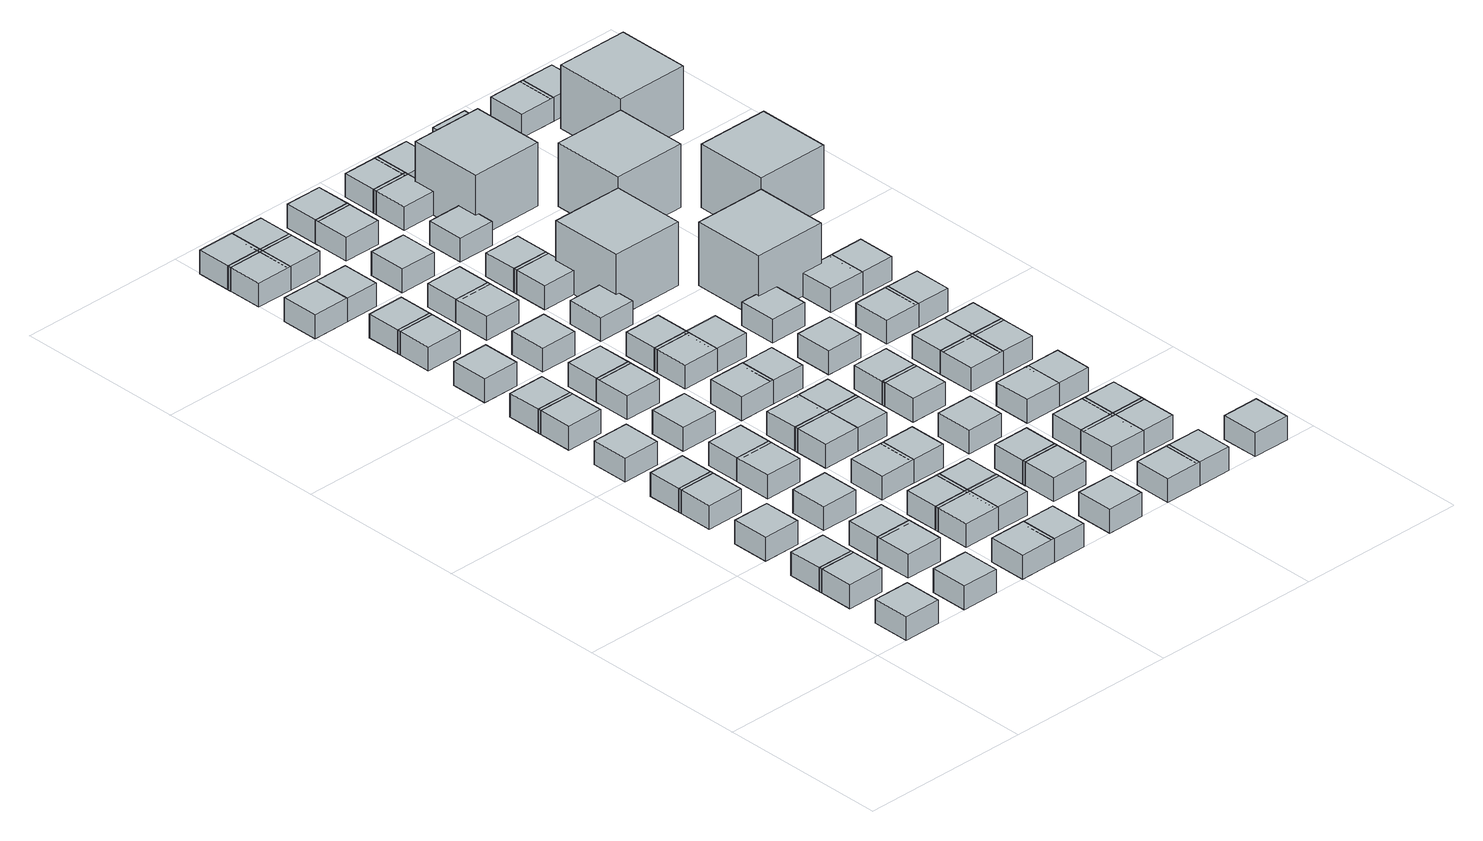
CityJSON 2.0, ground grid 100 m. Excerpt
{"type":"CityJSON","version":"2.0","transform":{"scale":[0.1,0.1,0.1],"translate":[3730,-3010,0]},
"CityObjects":{
"object1":{"type":"GenericCityObject","geometry":[{"type":"Solid","lod":"1","boundaries":[[[[0,1,2,3]],[[4,5,1,0]],[[5,6,2,1]],[[6,7,3,2]],[[7,4,0,3]],[[7,6,5,4]]]]}]},
"object2":{"type":"GenericCityObject","geometry":[{"type":"Solid","lod":"1","boundaries":[[[[8,9,10,11]],[[12,13,9,8]],[[13,14,10,9]],[[14,15,11,10]],[[15,12,8,11]],[[15,14,13,12]]]]}]},
"object3":{"type":"GenericCityObject","geometry":[{"type":"Solid","lod":"1","boundaries":[[[[16,17,18,19]],[[20,21,17,16]],[[21,22,18,17]],[[22,23,19,18]],[[23,20,16,19]],[[23,22,21,20]]]]}]},
"object4":{"type":"GenericCityObject","geometry":[{"type":"Solid","lod":"1","boundaries":[[[[24,25,26,27]],[[28,29,25,24]],[[29,30,26,25]],[[30,31,27,26]],[[31,28,24,27]],[[31,30,29,28]]]]}]},
"object5":{"type":"GenericCityObject","geometry":[{"type":"Solid","lod":"1","boundaries":[[[[32,33,34,35]],[[36,37,33,32]],[[37,38,34,33]],[[38,39,35,34]],[[39,36,32,35]],[[39,38,37,36]]]]}]},
"object6":{"type":"GenericCityObject","geometry":[{"type":"Solid","lod":"1","boundaries":[[[[40,41,42,43]],[[44,45,41,40]],[[45,46,42,41]],[[46,47,43,42]],[[47,44,40,43]],[[47,46,45,44]]]]}]},
"object7":{"type":"GenericCityObject","geometry":[{"type":"Solid","lod":"1","boundaries":[[[[48,49,50,51]],[[52,53,49,48]],[[53,54,50,49]],[[54,55,51,50]],[[55,52,48,51]],[[55,54,53,52]]]]}]},
"object8":{"type":"GenericCityObject","geometry":[{"type":"Solid","lod":"1","boundaries":[[[[56,57,58,59]],[[60,61,57,56]],[[61,62,58,57]],[[62,63,59,58]],[[63,60,56,59]],[[63,62,61,60]]]]}]},
"object9":{"type":"GenericCityObject","geometry":[{"type":"Solid","lod":"1","boundaries":[[[[64,65,66,67]],[[68,69,65,64]],[[69,70,66,65]],[[70,71,67,66]],[[71,68,64,67]],[[71,70,69,68]]]]}]},
"object10":{"type":"GenericCityObject","geometry":[{"type":"Solid","lod":"1","boundaries":[[[[72,73,74,75]],[[76,77,73,72]],[[77,78,74,73]],[[78,79,75,74]],[[79,76,72,75]],[[79,78,77,76]]]]}]},
"object11":{"type":"GenericCityObject","geometry":[{"type":"Solid","lod":"1","boundaries":[[[[80,81,82,83]],[[84,85,81,80]],[[85,86,82,81]],[[86,87,83,82]],[[87,84,80,83]],[[87,86,85,84]]]]}]},
"object12":{"type":"GenericCityObject","geometry":[{"type":"Solid","lod":"1","boundaries":[[[[88,89,90,91]],[[92,93,89,88]],[[93,94,90,89]],[[94,95,91,90]],[[95,92,88,91]],[[95,94,93,92]]]]}]},
"object13":{"type":"GenericCityObject","geometry":[{"type":"Solid","lod":"1","boundaries":[[[[96,97,98,99]],[[100,101,97,96]],[[101,102,98,97]],[[102,103,99,98]],[[103,100,96,99]],[[103,102,101,100]]]]}]},
"object14":{"type":"GenericCityObject","geometry":[{"type":"Solid","lod":"1","boundaries":[[[[104,105,106,107]],[[108,109,105,104]],[[109,110,106,105]],[[110,111,107,106]],[[111,108,104,107]],[[111,110,109,108]]]]}]},
"object15":{"type":"GenericCityObject","geometry":[{"type":"Solid","lod":"1","boundaries":[[[[112,113,114,115]],[[116,117,113,112]],[[117,118,114,113]],[[118,119,115,114]],[[119,116,112,115]],[[119,118,117,116]]]]}]},
"object16":{"type":"GenericCityObject","geometry":[{"type":"Solid","lod":"1","boundaries":[[[[120,121,122,123]],[[124,125,121,120]],[[125,126,122,121]],[[126,127,123,122]],[[127,124,120,123]],[[127,126,125,124]]]]}]},
"object17":{"type":"GenericCityObject","geometry":[{"type":"Solid","lod":"1","boundaries":[[[[128,129,130,131]],[[132,133,129,128]],[[133,134,130,129]],[[134,135,131,130]],[[135,132,128,131]],[[135,134,133,132]]]]}]},
"object18":{"type":"GenericCityObject","geometry":[{"type":"Solid","lod":"1","boundaries":[[[[136,137,138,139]],[[140,141,137,136]],[[141,142,138,137]],[[142,143,139,138]],[[143,140,136,139]],[[143,142,141,140]]]]}]},
"object19":{"type":"GenericCityObject","geometry":[{"type":"Solid","lod":"1","boundaries":[[[[144,145,146,147]],[[148,149,145,144]],[[149,150,146,145]],[[150,151,147,146]],[[151,148,144,147]],[[151,150,149,148]]]]}]},
"object20":{"type":"GenericCityObject","geometry":[{"type":"Solid","lod":"1","boundaries":[[[[152,153,154,155]],[[156,157,153,152]],[[157,158,154,153]],[[158,159,155,154]],[[159,156,152,155]],[[159,158,157,156]]]]}]},
"object21":{"type":"GenericCityObject","geometry":[{"type":"Solid","lod":"1","boundaries":[[[[160,161,162,163]],[[164,165,161,160]],[[165,166,162,161]],[[166,167,163,162]],[[167,164,160,163]],[[167,166,165,164]]]]}]},
"object22":{"type":"GenericCityObject","geometry":[{"type":"Solid","lod":"1","boundaries":[[[[168,169,170,171]],[[172,173,169,168]],[[173,174,170,169]],[[174,175,171,170]],[[175,172,168,171]],[[175,174,173,172]]]]}]},
"object23":{"type":"GenericCityObject","geometry":[{"type":"Solid","lod":"1","boundaries":[[[[176,177,178,179]],[[180,181,177,176]],[[181,182,178,177]],[[182,183,179,178]],[[183,180,176,179]],[[183,182,181,180]]]]}]},
"object24":{"type":"GenericCityObject","geometry":[{"type":"Solid","lod":"1","boundaries":[[[[184,185,186,187]],[[188,189,185,184]],[[189,190,186,185]],[[190,191,187,186]],[[191,188,184,187]],[[191,190,189,188]]]]}]},
"object25":{"type":"GenericCityObject","geometry":[{"type":"Solid","lod":"1","boundaries":[[[[192,193,194,195]],[[196,197,193,192]],[[197,198,194,193]],[[198,199,195,194]],[[199,196,192,195]],[[199,198,197,196]]]]}]},
"object26":{"type":"GenericCityObject","geometry":[{"type":"Solid","lod":"1","boundaries":[[[[200,201,202,203]],[[204,205,201,200]],[[205,206,202,201]],[[206,207,203,202]],[[207,204,200,203]],[[207,206,205,204]]]]}]},
"object27":{"type":"GenericCityObject","geometry":[{"type":"Solid","lod":"1","boundaries":[[[[208,209,210,211]],[[212,213,209,208]],[[213,214,210,209]],[[214,215,211,210]],[[215,212,208,211]],[[215,214,213,212]]]]}]},
"object28":{"type":"GenericCityObject","geometry":[{"type":"Solid","lod":"1","boundaries":[[[[216,217,218,219]],[[220,221,217,216]],[[221,222,218,217]],[[222,223,219,218]],[[223,220,216,219]],[[223,222,221,220]]]]}]},
"object29":{"type":"GenericCityObject","geometry":[{"type":"Solid","lod":"1","boundaries":[[[[224,225,226,227]],[[228,229,225,224]],[[229,230,226,225]],[[230,231,227,226]],[[231,228,224,227]],[[231,230,229,228]]]]}]},
"object30":{"type":"GenericCityObject","geometry":[{"type":"Solid","lod":"1","boundaries":[[[[232,233,234,235]],[[236,237,233,232]],[[237,238,234,233]],[[238,239,235,234]],[[239,236,232,235]],[[239,238,237,236]]]]}]},
"object31":{"type":"GenericCityObject","geometry":[{"type":"Solid","lod":"1","boundaries":[[[[240,241,242,243]],[[244,245,241,240]],[[245,246,242,241]],[[246,247,243,242]],[[247,244,240,243]],[[247,246,245,244]]]]}]},
"object32":{"type":"GenericCityObject","geometry":[{"type":"Solid","lod":"1","boundaries":[[[[248,249,250,251]],[[252,253,249,248]],[[253,254,250,249]],[[254,255,251,250]],[[255,252,248,251]],[[255,254,253,252]]]]}]},
"object33":{"type":"GenericCityObject","geometry":[{"type":"Solid","lod":"1","boundaries":[[[[256,257,258,259]],[[260,261,257,256]],[[261,262,258,257]],[[262,263,259,258]],[[263,260,256,259]],[[263,262,261,260]]]]}]},
"object34":{"type":"GenericCityObject","geometry":[{"type":"Solid","lod":"1","boundaries":[[[[264,265,266,267]],[[268,269,265,264]],[[269,270,266,265]],[[270,271,267,266]],[[271,268,264,267]],[[271,270,269,268]]]]}]},
"object35":{"type":"GenericCityObject","geometry":[{"type":"Solid","lod":"1","boundaries":[[[[272,273,274,275]],[[276,277,273,272]],[[277,278,274,273]],[[278,279,275,274]],[[279,276,272,275]],[[279,278,277,276]]]]}]},
"object36":{"type":"GenericCityObject","geometry":[{"type":"Solid","lod":"1","boundaries":[[[[280,281,282,283]],[[284,285,281,280]],[[285,286,282,281]],[[286,287,283,282]],[[287,284,280,283]],[[287,286,285,284]]]]}]},
"object37":{"type":"GenericCityObject","geometry":[{"type":"Solid","lod":"1","boundaries":[[[[288,289,290,291]],[[292,293,289,288]],[[293,294,290,289]],[[294,295,291,290]],[[295,292,288,291]],[[295,294,293,292]]]]}]},
"object38":{"type":"GenericCityObject","geometry":[{"type":"Solid","lod":"1","boundaries":[[[[296,297,298,299]],[[300,301,297,296]],[[301,302,298,297]],[[302,303,299,298]],[[303,300,296,299]],[[303,302,301,300]]]]}]},
"object39":{"type":"GenericCityObject","geometry":[{"type":"Solid","lod":"1","boundaries":[[[[304,305,306,307]],[[308,309,305,304]],[[309,310,306,305]],[[310,311,307,306]],[[311,308,304,307]],[[311,310,309,308]]]]}]},
"object40":{"type":"GenericCityObject","geometry":[{"type":"Solid","lod":"1","boundaries":[[[[312,313,314,315]],[[316,317,313,312]],[[317,318,314,313]],[[318,319,315,314]],[[319,316,312,315]],[[319,318,317,316]]]]}]},
"object41":{"type":"GenericCityObject","geometry":[{"type":"Solid","lod":"1","boundaries":[[[[320,321,322,323]],[[324,325,321,320]],[[325,326,322,321]],[[326,327,323,322]],[[327,324,320,323]],[[327,326,325,324]]]]}]},
"object42":{"type":"GenericCityObject","geometry":[{"type":"Solid","lod":"1","boundaries":[[[[328,329,330,331]],[[332,333,329,328]],[[333,334,330,329]],[[334,335,331,330]],[[335,332,328,331]],[[335,334,333,332]]]]}]},
"object43":{"type":"GenericCityObject","geometry":[{"type":"Solid","lod":"1","boundaries":[[[[336,337,338,339]],[[340,341,337,336]],[[341,342,338,337]],[[342,343,339,338]],[[343,340,336,339]],[[343,342,341,340]]]]}]},
"object44":{"type":"GenericCityObject","geometry":[{"type":"Solid","lod":"1","boundaries":[[[[344,345,346,347]],[[348,349,345,344]],[[349,350,346,345]],[[350,351,347,346]],[[351,348,344,347]],[[351,350,349,348]]]]}]},
"object45":{"type":"GenericCityObject","geometry":[{"type":"Solid","lod":"1","boundaries":[[[[352,353,354,355]],[[356,357,353,352]],[[357,358,354,353]],[[358,359,355,354]],[[359,356,352,355]],[[359,358,357,356]]]]}]},
"object46":{"type":"GenericCityObject","geometry":[{"type":"Solid","lod":"1","boundaries":[[[[360,361,362,363]],[[364,365,361,360]],[[365,366,362,361]],[[366,367,363,362]],[[367,364,360,363]],[[367,366,365,364]]]]}]},
"object47":{"type":"GenericCityObject","geometry":[{"type":"Solid","lod":"1","boundaries":[[[[368,369,370,371]],[[372,373,369,368]],[[373,374,370,369]],[[374,375,371,370]],[[375,372,368,371]],[[375,374,373,372]]]]}]},
"object48":{"type":"GenericCityObject","geometry":[{"type":"Solid","lod":"1","boundaries":[[[[376,377,378,379]],[[380,381,377,376]],[[381,382,378,377]],[[382,383,379,378]],[[383,380,376,379]],[[383,382,381,380]]]]}]},
"object49":{"type":"GenericCityObject","geometry":[{"type":"Solid","lod":"1","boundaries":[[[[384,385,386,387]],[[388,389,385,384]],[[389,390,386,385]],[[390,391,387,386]],[[391,388,384,387]],[[391,390,389,388]]]]}]},
"object50":{"type":"GenericCityObject","geometry":[{"type":"Solid","lod":"1","boundaries":[[[[392,393,394,395]],[[396,397,393,392]],[[397,398,394,393]],[[398,399,395,394]],[[399,396,392,395]],[[399,398,397,396]]]]}]},
"object51":{"type":"GenericCityObject","geometry":[{"type":"Solid","lod":"1","boundaries":[[[[400,401,402,403]],[[404,405,401,400]],[[405,406,402,401]],[[406,407,403,402]],[[407,404,400,403]],[[407,406,405,404]]]]}]},
"object52":{"type":"GenericCityObject","geometry":[{"type":"Solid","lod":"1","boundaries":[[[[408,409,410,411]],[[412,413,409,408]],[[413,414,410,409]],[[414,415,411,410]],[[415,412,408,411]],[[415,414,413,412]]]]}]},
"object53":{"type":"GenericCityObject","geometry":[{"type":"Solid","lod":"1","boundaries":[[[[416,417,418,419]],[[420,421,417,416]],[[421,422,418,417]],[[422,423,419,418]],[[423,420,416,419]],[[423,422,421,420]]]]}]},
"object54":{"type":"GenericCityObject","geometry":[{"type":"Solid","lod":"1","boundaries":[[[[424,425,426,427]],[[428,429,425,424]],[[429,430,426,425]],[[430,431,427,426]],[[431,428,424,427]],[[431,430,429,428]]]]}]},
"object55":{"type":"GenericCityObject","geometry":[{"type":"Solid","lod":"1","boundaries":[[[[432,433,434,435]],[[436,437,433,432]],[[437,438,434,433]],[[438,439,435,434]],[[439,436,432,435]],[[439,438,437,436]]]]}]},
"object56":{"type":"GenericCityObject","geometry":[{"type":"Solid","lod":"1","boundaries":[[[[440,441,442,443]],[[444,445,441,440]],[[445,446,442,441]],[[446,447,443,442]],[[447,444,440,443]],[[447,446,445,444]]]]}]},
"object57":{"type":"GenericCityObject","geometry":[{"type":"Solid","lod":"1","boundaries":[[[[448,449,450,451]],[[452,453,449,448]],[[453,454,450,449]],[[454,455,451,450]],[[455,452,448,451]],[[455,454,453,452]]]]}]},
"object58":{"type":"GenericCityObject","geometry":[{"type":"Solid","lod":"1","boundaries":[[[[456,457,458,459]],[[460,461,457,456]],[[461,462,458,457]],[[462,463,459,458]],[[463,460,456,459]],[[463,462,461,460]]]]}]},
"object59":{"type":"GenericCityObject","geometry":[{"type":"Solid","lod":"1","boundaries":[[[[464,465,466,467]],[[468,469,465,464]],[[469,470,466,465]],[[470,471,467,466]],[[471,468,464,467]],[[471,470,469,468]]]]}]},
"object60":{"type":"GenericCityObject","geometry":[{"type":"Solid","lod":"1","boundaries":[[[[472,473,474,475]],[[476,477,473,472]],[[477,478,474,473]],[[478,479,475,474]],[[479,476,472,475]],[[479,478,477,476]]]]}]},
"object61":{"type":"GenericCityObject","geometry":[{"type":"Solid","lod":"1","boundaries":[[[[480,481,482,483]],[[484,485,481,480]],[[485,486,482,481]],[[486,487,483,482]],[[487,484,480,483]],[[487,486,485,484]]]]}]},
"object62":{"type":"GenericCityObject","geometry":[{"type":"Solid","lod":"1","boundaries":[[[[488,489,490,491]],[[492,493,489,488]],[[493,494,490,489]],[[494,495,491,490]],[[495,492,488,491]],[[495,494,493,492]]]]}]},
"object63":{"type":"GenericCityObject","geometry":[{"type":"Solid","lod":"1","boundaries":[[[[496,497,498,499]],[[500,501,497,496]],[[501,502,498,497]],[[502,503,499,498]],[[503,500,496,499]],[[503,502,501,500]]]]}]},
"object64":{"type":"GenericCityObject","geometry":[{"type":"Solid","lod":"1","boundaries":[[[[504,505,506,507]],[[508,509,505,504]],[[509,510,506,505]],[[510,511,507,506]],[[511,508,504,507]],[[511,510,509,508]]]]}]},
"object65":{"type":"GenericCityObject","geometry":[{"type":"Solid","lod":"1","boundaries":[[[[512,513,514,515]],[[516,517,513,512]],[[517,518,514,513]],[[518,519,515,514]],[[519,516,512,515]],[[519,518,517,516]]]]}]},
"object66":{"type":"GenericCityObject","geometry":[{"type":"Solid","lod":"1","boundaries":[[[[520,521,522,523]],[[524,525,521,520]],[[525,526,522,521]],[[526,527,523,522]],[[527,524,520,523]],[[527,526,525,524]]]]}]},
"object67":{"type":"GenericCityObject","geometry":[{"type":"Solid","lod":"1","boundaries":[[[[528,529,530,531]],[[532,533,529,528]],[[533,534,530,529]],[[534,535,531,530]],[[535,532,528,531]],[[535,534,533,532]]]]}]},
"object68":{"type":"GenericCityObject","geometry":[{"type":"Solid","lod":"1","boundaries":[[[[536,537,538,539]],[[540,541,537,536]],[[541,542,538,537]],[[542,543,539,538]],[[543,540,536,539]],[[543,542,541,540]]]]}]},
"object69":{"type":"GenericCityObject","geometry":[{"type":"Solid","lod":"1","boundaries":[[[[544,545,546,547]],[[548,549,545,544]],[[549,550,546,545]],[[550,551,547,546]],[[551,548,544,547]],[[551,550,549,548]]]]}]},
"object70":{"type":"GenericCityObject","geometry":[{"type":"Solid","lod":"1","boundaries":[[[[552,553,554,555]],[[556,557,553,552]],[[557,558,554,553]],[[558,559,555,554]],[[559,556,552,555]],[[559,558,557,556]]]]}]},
"object71":{"type":"GenericCityObject","geometry":[{"type":"Solid","lod":"1","boundaries":[[[[560,561,562,563]],[[564,565,561,560]],[[565,566,562,561]],[[566,567,563,562]],[[567,564,560,563]],[[567,566,565,564]]]]}]},
"object72":{"type":"GenericCityObject","geometry":[{"type":"Solid","lod":"1","boundaries":[[[[568,569,570,571]],[[572,573,569,568]],[[573,574,570,569]],[[574,575,571,570]],[[575,572,568,571]],[[575,574,573,572]]]]}]},
"object73":{"type":"GenericCityObject","geometry":[{"type":"Solid","lod":"1","boundaries":[[[[576,577,578,579]],[[580,581,577,576]],[[581,582,578,577]],[[582,583,579,578]],[[583,580,576,579]],[[583,582,581,580]]]]}]},
"object74":{"type":"GenericCityObject","geometry":[{"type":"Solid","lod":"1","boundaries":[[[[584,585,586,587]],[[588,589,585,584]],[[589,590,586,585]],[[590,591,587,586]],[[591,588,584,587]],[[591,590,589,588]]]]}]},
"object75":{"type":"GenericCityObject","geometry":[{"type":"Solid","lod":"1","boundaries":[[[[592,593,594,595]],[[596,597,593,592]],[[597,598,594,593]],[[598,599,595,594]],[[599,596,592,595]],[[599,598,597,596]]]]}]},
"object76":{"type":"GenericCityObject","geometry":[{"type":"Solid","lod":"1","boundaries":[[[[600,601,602,603]],[[604,605,601,600]],[[605,606,602,601]],[[606,607,603,602]],[[607,604,600,603]],[[607,606,605,604]]]]}]},
"object77":{"type":"GenericCityObject","geometry":[{"type":"Solid","lod":"1","boundaries":[[[[608,609,610,611]],[[612,613,609,608]],[[613,614,610,609]],[[614,615,611,610]],[[615,612,608,611]],[[615,614,613,612]]]]}]},
"object78":{"type":"GenericCityObject","geometry":[{"type":"Solid","lod":"1","boundaries":[[[[616,617,618,619]],[[620,621,617,616]],[[621,622,618,617]],[[622,623,619,618]],[[623,620,616,619]],[[623,622,621,620]]]]}]},
"object79":{"type":"GenericCityObject","geometry":[{"type":"Solid","lod":"1","boundaries":[[[[624,625,626,627]],[[628,629,625,624]],[[629,630,626,625]],[[630,631,627,626]],[[631,628,624,627]],[[631,630,629,628]]]]}]},
"object80":{"type":"GenericCityObject","geometry":[{"type":"Solid","lod":"1","boundaries":[[[[632,633,634,635]],[[636,637,633,632]],[[637,638,634,633]],[[638,639,635,634]],[[639,636,632,635]],[[639,638,637,636]]]]}]},
"object81":{"type":"GenericCityObject","geometry":[{"type":"Solid","lod":"1","boundaries":[[[[640,641,642,643]],[[644,645,641,640]],[[645,646,642,641]],[[646,647,643,642]],[[647,644,640,643]],[[647,646,645,644]]]]}]},
"object82":{"type":"GenericCityObject","geometry":[{"type":"Solid","lod":"1","boundaries":[[[[648,649,650,651]],[[652,653,649,648]],[[653,654,650,649]],[[654,655,651,650]],[[655,652,648,651]],[[655,654,653,652]]]]}]},
"object83":{"type":"GenericCityObject","geometry":[{"type":"Solid","lod":"1","boundaries":[[[[656,657,658,659]],[[660,661,657,656]],[[661,662,658,657]],[[662,663,659,658]],[[663,660,656,659]],[[663,662,661,660]]]]}]},
"object84":{"type":"GenericCityObject","geometry":[{"type":"Solid","lod":"1","boundaries":[[[[664,665,666,667]],[[668,669,665,664]],[[669,670,666,665]],[[670,671,667,666]],[[671,668,664,667]],[[671,670,669,668]]]]}]},
"object85":{"type":"GenericCityObject","geometry":[{"type":"Solid","lod":"1","boundaries":[[[[672,673,674,675]],[[676,677,673,672]],[[677,678,674,673]],[[678,679,675,674]],[[679,676,672,675]],[[679,678,677,676]]]]}]},
"object86":{"type":"GenericCityObject","geometry":[{"type":"Solid","lod":"1","boundaries":[[[[680,681,682,683]],[[684,685,681,680]],[[685,686,682,681]],[[686,687,683,682]],[[687,684,680,683]],[[687,686,685,684]]]]}]},
"object87":{"type":"GenericCityObject","geometry":[{"type":"Solid","lod":"1","boundaries":[[[[688,689,690,691]],[[692,693,689,688]],[[693,694,690,689]],[[694,695,691,690]],[[695,692,688,691]],[[695,694,693,692]]]]}]},
"object88":{"type":"GenericCityObject","geometry":[{"type":"Solid","lod":"1","boundaries":[[[[696,697,698,699]],[[700,701,697,696]],[[701,702,698,697]],[[702,703,699,698]],[[703,700,696,699]],[[703,702,701,700]]]]}]},
"object89":{"type":"GenericCityObject","geometry":[{"type":"Solid","lod":"1","boundaries":[[[[704,705,706,707]],[[708,709,705,704]],[[709,710,706,705]],[[710,711,707,706]],[[711,708,704,707]],[[711,710,709,708]]]]}]},
"object90":{"type":"GenericCityObject","geometry":[{"type":"Solid","lod":"1","boundaries":[[[[712,713,714,715]],[[716,717,713,712]],[[717,718,714,713]],[[718,719,715,714]],[[719,716,712,715]],[[719,718,717,716]]]]}]},
"object91":{"type":"GenericCityObject","geometry":[{"type":"Solid","lod":"1","boundaries":[[[[720,721,722,723]],[[724,725,721,720]],[[725,726,722,721]],[[726,727,723,722]],[[727,724,720,723]],[[727,726,725,724]]]]}]}
},
"vertices":[
[200,0,0],[420,0,0],[420,220,0],[200,220,0],[200,0,140],[420,0,140],[420,220,140],[200,220,140],
[200,400,0],[420,400,0],[420,620,0],[200,620,0],[200,400,140],[420,400,140],[420,620,140],[200,620,140],
[200,600,0],[420,600,0],[420,820,0],[200,820,0],[200,600,140],[420,600,140],[420,820,140],[200,820,140],
[200,1000,0],[420,1000,0],[420,1220,0],[200,1220,0],[200,1000,140],[420,1000,140],[420,1220,140],[200,1220,140],
[600,0,0],[820,0,0],[820,220,0],[600,220,0],[600,0,140],[820,0,140],[820,220,140],[600,220,140],
[200,1400,0],[420,1400,0],[420,1620,0],[200,1620,0],[200,1400,140],[420,1400,140],[420,1620,140],[200,1620,140],
[200,1600,0],[420,1600,0],[420,1820,0],[200,1820,0],[200,1600,140],[420,1600,140],[420,1820,140],[200,1820,140],
[600,400,0],[820,400,0],[820,620,0],[600,620,0],[600,400,140],[820,400,140],[820,620,140],[600,620,140],
[600,600,0],[820,600,0],[820,820,0],[600,820,0],[600,600,140],[820,600,140],[820,820,140],[600,820,140],
[200,2000,0],[420,2000,0],[420,2220,0],[200,2220,0],[200,2000,140],[420,2000,140],[420,2220,140],[200,2220,140],
[600,1000,0],[820,1000,0],[820,1220,0],[600,1220,0],[600,1000,140],[820,1000,140],[820,1220,140],[600,1220,140],
[200,2400,0],[420,2400,0],[420,2620,0],[200,2620,0],[200,2400,140],[420,2400,140],[420,2620,140],[200,2620,140],
[200,2600,0],[420,2600,0],[420,2820,0],[200,2820,0],[200,2600,140],[420,2600,140],[420,2820,140],[200,2820,140],
[1000,0,0],[1220,0,0],[1220,220,0],[1000,220,0],[1000,0,140],[1220,0,140],[1220,220,140],[1000,220,140],
[600,1400,0],[820,1400,0],[820,1620,0],[600,1620,0],[600,1400,140],[820,1400,140],[820,1620,140],[600,1620,140],
[600,1600,0],[820,1600,0],[820,1820,0],[600,1820,0],[600,1600,140],[820,1600,140],[820,1820,140],[600,1820,140],
[200,3000,0],[420,3000,0],[420,3220,0],[200,3220,0],[200,3000,140],[420,3000,140],[420,3220,140],[200,3220,140],
[1000,400,0],[1220,400,0],[1220,620,0],[1000,620,0],[1000,400,140],[1220,400,140],[1220,620,140],[1000,620,140],
[1000,600,0],[1220,600,0],[1220,820,0],[1000,820,0],[1000,600,140],[1220,600,140],[1220,820,140],[1000,820,140],
[0,4000,0],[220,4000,0],[220,4220,0],[0,4220,0],[0,4000,140],[220,4000,140],[220,4220,140],[0,4220,140],
[600,2000,0],[820,2000,0],[820,2220,0],[600,2220,0],[600,2000,140],[820,2000,140],[820,2220,140],[600,2220,140],
[1200,0,0],[1420,0,0],[1420,220,0],[1200,220,0],[1200,0,140],[1420,0,140],[1420,220,140],[1200,220,140],
[200,3400,0],[420,3400,0],[420,3620,0],[200,3620,0],[200,3400,140],[420,3400,140],[420,3620,140],[200,3620,140],
[200,3600,0],[420,3600,0],[420,3820,0],[200,3820,0],[200,3600,140],[420,3600,140],[420,3820,140],[200,3820,140],
[1000,1000,0],[1220,1000,0],[1220,1220,0],[1000,1220,0],[1000,1000,140],[1220,1000,140],[1220,1220,140],[1000,1220,140],
[0,4400,0],[220,4400,0],[220,4620,0],[0,4620,0],[0,4400,140],[220,4400,140],[220,4620,140],[0,4620,140],
[600,2400,0],[820,2400,0],[820,2620,0],[600,2620,0],[600,2400,140],[820,2400,140],[820,2620,140],[600,2620,140],
[1200,400,0],[1420,400,0],[1420,620,0],[1200,620,0],[1200,400,140],[1420,400,140],[1420,620,140],[1200,620,140],
[0,4600,0],[220,4600,0],[220,4820,0],[0,4820,0],[0,4600,140],[220,4600,140],[220,4820,140],[0,4820,140],
[600,2600,0],[820,2600,0],[820,2820,0],[600,2820,0],[600,2600,140],[820,2600,140],[820,2820,140],[600,2820,140],
[1200,600,0],[1420,600,0],[1420,820,0],[1200,820,0],[1200,600,140],[1420,600,140],[1420,820,140],[1200,820,140],
[200,4000,0],[420,4000,0],[420,4220,0],[200,4220,0],[200,4000,140],[420,4000,140],[420,4220,140],[200,4220,140],
[1000,1400,0],[1220,1400,0],[1220,1620,0],[1000,1620,0],[1000,1400,140],[1220,1400,140],[1220,1620,140],[1000,1620,140],
[1000,1600,0],[1220,1600,0],[1220,1820,0],[1000,1820,0],[1000,1600,140],[1220,1600,140],[1220,1820,140],[1000,1820,140],
[600,3000,0],[820,3000,0],[820,3220,0],[600,3220,0],[600,3000,140],[820,3000,140],[820,3220,140],[600,3220,140],
[1200,1000,0],[1420,1000,0],[1420,1220,0],[1200,1220,0],[1200,1000,140],[1420,1000,140],[1420,1220,140],[1200,1220,140],
[200,4400,0],[420,4400,0],[420,4620,0],[200,4620,0],[200,4400,140],[420,4400,140],[420,4620,140],[200,4620,140],
[200,4600,0],[420,4600,0],[420,4820,0],[200,4820,0],[200,4600,140],[420,4600,140],[420,4820,140],[200,4820,140],
[1000,2000,0],[1220,2000,0],[1220,2220,0],[1000,2220,0],[1000,2000,140],[1220,2000,140],[1220,2220,140],[1000,2220,140],
[1600,0,0],[1820,0,0],[1820,220,0],[1600,220,0],[1600,0,140],[1820,0,140],[1820,220,140],[1600,220,140],
[600,3400,0],[820,3400,0],[820,3620,0],[600,3620,0],[600,3400,140],[820,3400,140],[820,3620,140],[600,3620,140],
[1200,1400,0],[1420,1400,0],[1420,1620,0],[1200,1620,0],[1200,1400,140],[1420,1400,140],[1420,1620,140],[1200,1620,140],
[600,3600,0],[820,3600,0],[820,3820,0],[600,3820,0],[600,3600,140],[820,3600,140],[820,3820,140],[600,3820,140],
[1200,1600,0],[1420,1600,0],[1420,1820,0],[1200,1820,0],[1200,1600,140],[1420,1600,140],[1420,1820,140],[1200,1820,140],
[1000,2400,0],[1220,2400,0],[1220,2620,0],[1000,2620,0],[1000,2400,140],[1220,2400,140],[1220,2620,140],[1000,2620,140],
[1600,400,0],[1820,400,0],[1820,620,0],[1600,620,0],[1600,400,140],[1820,400,140],[1820,620,140],[1600,620,140],
[1000,2600,0],[1220,2600,0],[1220,2820,0],[1000,2820,0],[1000,2600,140],[1220,2600,140],[1220,2820,140],[1000,2820,140],
[1600,600,0],[1820,600,0],[1820,820,0],[1600,820,0],[1600,600,140],[1820,600,140],[1820,820,140],[1600,820,140],
[600,4000,0],[820,4000,0],[820,4220,0],[600,4220,0],[600,4000,140],[820,4000,140],[820,4220,140],[600,4220,140],
[1200,2000,0],[1420,2000,0],[1420,2220,0],[1200,2220,0],[1200,2000,140],[1420,2000,140],[1420,2220,140],[1200,2220,140],
[1000,3000,0],[1220,3000,0],[1220,3220,0],[1000,3220,0],[1000,3000,140],[1220,3000,140],[1220,3220,140],[1000,3220,140],
[1600,1000,0],[1820,1000,0],[1820,1220,0],[1600,1220,0],[1600,1000,140],[1820,1000,140],[1820,1220,140],[1600,1220,140],
[600,4400,0],[820,4400,0],[820,4620,0],[600,4620,0],[600,4400,140],[820,4400,140],[820,4620,140],[600,4620,140],
[1200,2400,0],[1420,2400,0],[1420,2620,0],[1200,2620,0],[1200,2400,140],[1420,2400,140],[1420,2620,140],[1200,2620,140],
[600,4600,0],[820,4600,0],[820,4820,0],[600,4820,0],[600,4600,140],[820,4600,140],[820,4820,140],[600,4820,140],
[2000,0,0],[2220,0,0],[2220,220,0],[2000,220,0],[2000,0,140],[2220,0,140],[2220,220,140],[2000,220,140],
[1000,3400,0],[1220,3400,0],[1220,3620,0],[1000,3620,0],[1000,3400,140],[1220,3400,140],[1220,3620,140],[1000,3620,140],
[1600,1400,0],[1820,1400,0],[1820,1620,0],[1600,1620,0],[1600,1400,140],[1820,1400,140],[1820,1620,140],[1600,1620,140],
[1000,3600,0],[1220,3600,0],[1220,3820,0],[1000,3820,0],[1000,3600,140],[1220,3600,140],[1220,3820,140],[1000,3820,140],
[1600,1600,0],[1820,1600,0],[1820,1820,0],[1600,1820,0],[1600,1600,140],[1820,1600,140],[1820,1820,140],[1600,1820,140],
[2000,400,0],[2220,400,0],[2220,620,0],[2000,620,0],[2000,400,140],[2220,400,140],[2220,620,140],[2000,620,140],
[2000,600,0],[2220,600,0],[2220,820,0],[2000,820,0],[2000,600,140],[2220,600,140],[2220,820,140],[2000,820,140],
[1000,4000,0],[1220,4000,0],[1220,4220,0],[1000,4220,0],[1000,4000,140],[1220,4000,140],[1220,4220,140],[1000,4220,140],
[1600,2000,0],[1820,2000,0],[1820,2220,0],[1600,2220,0],[1600,2000,140],[1820,2000,140],[1820,2220,140],[1600,2220,140],
[2200,0,0],[2420,0,0],[2420,220,0],[2200,220,0],[2200,0,140],[2420,0,140],[2420,220,140],[2200,220,140],
[1200,3100,0],[1629,3100,0],[1629,3529,0],[1200,3529,0],[1200,3100,375],[1629,3100,375],[1629,3529,375],[1200,3529,375],
[2000,1000,0],[2220,1000,0],[2220,1220,0],[2000,1220,0],[2000,1000,140],[2220,1000,140],[2220,1220,140],[2000,1220,140],
[1000,4400,0],[1220,4400,0],[1220,4620,0],[1000,4620,0],[1000,4400,140],[1220,4400,140],[1220,4620,140],[1000,4620,140],
[1600,2400,0],[1820,2400,0],[1820,2620,0],[1600,2620,0],[1600,2400,140],[1820,2400,140],[1820,2620,140],[1600,2620,140],
[2200,400,0],[2420,400,0],[2420,620,0],[2200,620,0],[2200,400,140],[2420,400,140],[2420,620,140],[2200,620,140],
[1000,4600,0],[1220,4600,0],[1220,4820,0],[1000,4820,0],[1000,4600,140],[1220,4600,140],[1220,4820,140],[1000,4820,140],
[2200,600,0],[2420,600,0],[2420,820,0],[2200,820,0],[2200,600,140],[2420,600,140],[2420,820,140],[2200,820,140],
[2000,1400,0],[2220,1400,0],[2220,1620,0],[2000,1620,0],[2000,1400,140],[2220,1400,140],[2220,1620,140],[2000,1620,140],
[2000,1600,0],[2220,1600,0],[2220,1820,0],[2000,1820,0],[2000,1600,140],[2220,1600,140],[2220,1820,140],[2000,1820,140],
[2200,1000,0],[2420,1000,0],[2420,1220,0],[2200,1220,0],[2200,1000,140],[2420,1000,140],[2420,1220,140],[2200,1220,140],
[1200,4100,0],[1629,4100,0],[1629,4529,0],[1200,4529,0],[1200,4100,375],[1629,4100,375],[1629,4529,375],[1200,4529,375],
[1200,4600,0],[1420,4600,0],[1420,4820,0],[1200,4820,0],[1200,4600,140],[1420,4600,140],[1420,4820,140],[1200,4820,140],
[2000,2000,0],[2220,2000,0],[2220,2220,0],[2000,2220,0],[2000,2000,140],[2220,2000,140],[2220,2220,140],[2000,2220,140],
[2600,0,0],[2820,0,0],[2820,220,0],[2600,220,0],[2600,0,140],[2820,0,140],[2820,220,140],[2600,220,140],
[1700,2600,0],[2129,2600,0],[2129,3029,0],[1700,3029,0],[1700,2600,375],[2129,2600,375],[2129,3029,375],[1700,3029,375],
[2200,1400,0],[2420,1400,0],[2420,1620,0],[2200,1620,0],[2200,1400,140],[2420,1400,140],[2420,1620,140],[2200,1620,140],
[2200,1600,0],[2420,1600,0],[2420,1820,0],[2200,1820,0],[2200,1600,140],[2420,1600,140],[2420,1820,140],[2200,1820,140],
[2000,2400,0],[2220,2400,0],[2220,2620,0],[2000,2620,0],[2000,2400,140],[2220,2400,140],[2220,2620,140],[2000,2620,140],
[2200,2000,0],[2420,2000,0],[2420,2220,0],[2200,2220,0],[2200,2000,140],[2420,2000,140],[2420,2220,140],[2200,2220,140],
[1700,3600,0],[2129,3600,0],[2129,4029,0],[1700,4029,0],[1700,3600,375],[2129,3600,375],[2129,4029,375],[1700,4029,375],
[2200,2400,0],[2420,2400,0],[2420,2620,0],[2200,2620,0],[2200,2400,140],[2420,2400,140],[2420,2620,140],[2200,2620,140],
[1600,4600,0],[1820,4600,0],[1820,4820,0],[1600,4820,0],[1600,4600,140],[1820,4600,140],[1820,4820,140],[1600,4820,140],
[2200,3100,0],[2629,3100,0],[2629,3529,0],[2200,3529,0],[2200,3100,375],[2629,3100,375],[2629,3529,375],[2200,3529,375],
[2000,4600,0],[2220,4600,0],[2220,4820,0],[2000,4820,0],[2000,4600,140],[2220,4600,140],[2220,4820,140],[2000,4820,140],
[2200,4100,0],[2629,4100,0],[2629,4529,0],[2200,4529,0],[2200,4100,375],[2629,4100,375],[2629,4529,375],[2200,4529,375],
[2200,4600,0],[2420,4600,0],[2420,4820,0],[2200,4820,0],[2200,4600,140],[2420,4600,140],[2420,4820,140],[2200,4820,140]
]}
